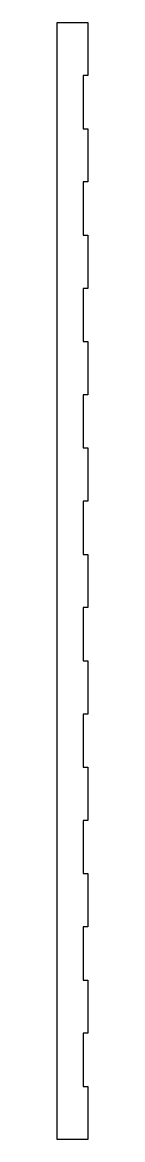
# Model space of a CAD drawing. Header units: millimetres. Extents: x -20 to 0, y 0 to 724.
import ezdxf

# ---------------------------------------------------------------- set-up
doc = ezdxf.new("R2010")
doc.units = ezdxf.units.MM
doc.layers.get('0').update_dxf_attribs({"linetype": 'CONTINUOUS'})

msp = doc.modelspace()

# ---------------------------------------------------------------- linework, layer by layer
msp.add_lwpolyline([(-3, 655.05), (0, 655.05), (0, 620.57), (-3, 620.57), (-3, 586.1), (0, 586.1), (0, 551.62), (-3, 551.62), (-3, 517.14), (0, 517.14), (0, 482.67), (-3, 482.67), (-3, 448.19), (0, 448.19), (0, 413.71), (-3, 413.71), (-3, 379.24), (0, 379.24), (0, 344.76), (-3, 344.76), (-3, 310.29), (0, 310.29), (0, 275.81), (-3, 275.81), (-3, 241.33), (0, 241.33), (0, 206.86), (-3, 206.86), (-3, 172.38), (0, 172.38), (0, 137.9), (-3, 137.9), (-3, 103.43), (0, 103.43), (0, 68.95), (-3, 68.95), (-3, 34.48), (0, 34.48), (0, 0), (-20, 0), (-20, 724), (0, 724), (0, 689.52), (-3, 689.52)], close=True)

doc.saveas('drawing.dxf')
